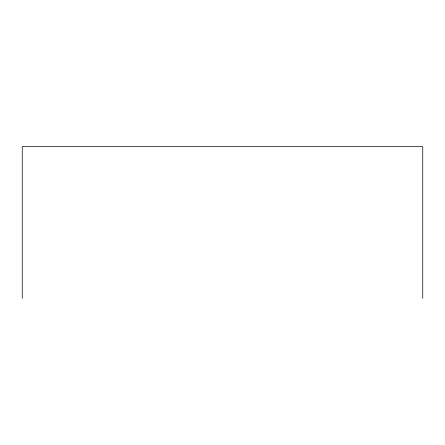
<?xml version="1.0" encoding="UTF-8"?>
<svg xmlns="http://www.w3.org/2000/svg" width="445" height="445" viewBox="0 0 445 445"><rect width="100%" height="100%" fill="white"/><g stroke="black" fill="none" stroke-linecap="round" stroke-linejoin="round"><path stroke-width="0.67" d="M422.75 298.328L422.75 146.672L22.25 146.672L22.25 298.328"/></g></svg>
